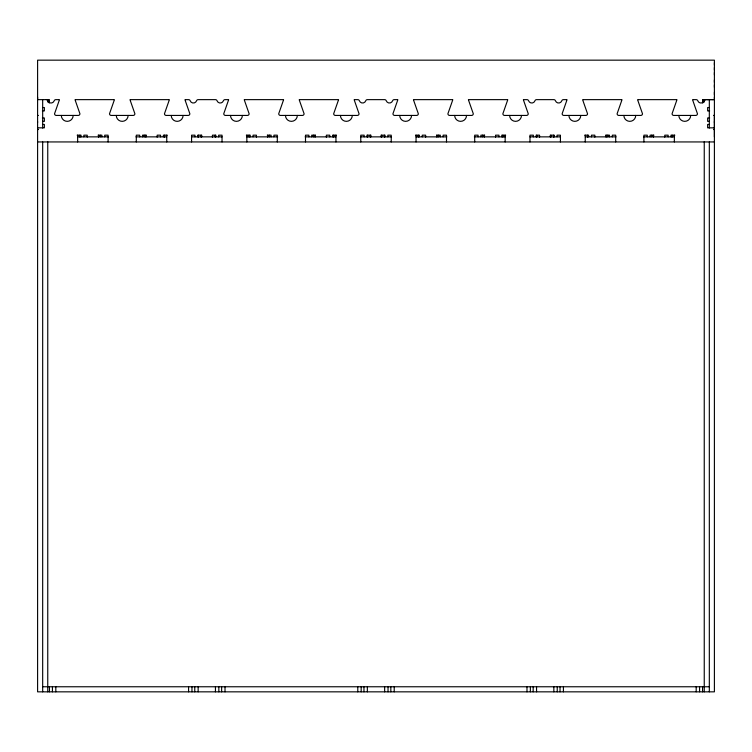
<?xml version="1.0" encoding="UTF-8"?>
<svg xmlns="http://www.w3.org/2000/svg" width="752" height="752" viewBox="0 0 752 752"><rect width="100%" height="100%" fill="white"/><g stroke="black" fill="none" stroke-linecap="round" stroke-linejoin="round"><path stroke-width="1.13" d="M37.6 128.648L37.6 129.532L38.343 129.532M37.6 122.482L37.6 121.598M37.6 97.177L37.6 99.64L49.444 99.64L49.237 103.024M381.076 136.864L381.076 135.172L385.024 135.172L385.024 136.864M384.46 137.184L384.46 135.172M418.3 137.184L418.3 135.172M482.596 136.864L482.596 135.172M502.9 137.184L502.9 135.172M536.74 137.184L536.74 135.172M550.276 136.864L550.276 135.172L554.224 135.172L554.224 136.864M553.66 137.184L553.66 135.172M587.5 137.184L587.5 135.172M607.804 136.864L607.804 135.172M651.796 136.864L651.796 135.172M672.1 137.184L672.1 135.172M714.4 136.864L714.4 115.432L713.657 115.432L714.4 115.432M713.657 99.64L714.4 99.64L714.4 60.16L37.6 60.16L37.6 691.84L714.4 691.84L714.4 97.177M703.299 99.64L702.556 99.64L702.763 103.024M704.774 99.64L706.26 99.64M706.993 99.64L708.478 99.64M709.221 99.64L710.696 99.64M711.439 99.64L712.915 99.64M714.4 99.64L702.556 99.64L702.556 102.601M42.676 107.536L44.368 107.536L44.368 110.92L42.356 110.92M709.324 107.536L707.632 107.536L707.632 110.92L709.644 110.92M37.6 115.432L38.343 115.432M42.356 117.97L44.368 117.97L44.368 121.354L42.676 121.354M709.644 117.97L707.632 117.97L707.632 121.354L709.324 121.354M42.676 124.456L44.368 124.456L44.368 127.84L37.6 127.84M709.324 124.456L707.632 124.456L707.632 127.84L714.4 127.84M713.657 129.532L714.4 129.532M77.155 135.172L81.028 135.172L81.028 136.864M98.089 135.172L101.896 135.172L101.896 136.864M146.311 135.172L142.504 135.172L142.504 136.864M167.254 135.172L163.372 135.172L163.372 136.864M246.355 135.172L250.228 135.172L250.228 136.864M267.289 135.172L271.096 135.172L271.096 136.864M315.511 135.172L311.704 135.172L311.704 136.864M336.454 135.172L332.572 135.172L332.572 136.864M415.546 135.172L419.428 135.172L419.428 136.864M436.489 135.172L440.296 135.172L440.296 136.864M484.711 135.172L480.904 135.172L480.904 136.864M505.645 135.172L501.772 135.172L501.772 136.864M584.746 135.172L588.628 135.172L588.628 136.864M605.689 135.172L609.496 135.172L609.496 136.864M653.911 135.172L650.104 135.172L650.104 136.864M674.845 135.172L670.972 135.172L670.972 136.864M77.644 136.864L108.457 136.864M135.952 136.864L166.756 136.864M191.572 136.864L222.028 136.864M246.844 136.864L277.657 136.864M305.152 136.864L335.956 136.864M360.772 136.864L391.228 136.864M416.044 136.864L446.848 136.864M474.343 136.864L505.156 136.864M529.972 136.864L560.428 136.864M585.244 136.864L616.048 136.864M643.543 136.864L674.356 136.864M37.6 141.94L714.4 141.94M42.676 686.764L709.324 686.764M714.4 121.598L714.4 122.482M714.4 62.632L714.4 65.095M714.4 67.567L714.4 70.03M714.4 72.502L714.4 74.965M714.4 79.9L714.4 82.372M714.4 84.835L714.4 87.307M714.4 92.242L714.4 94.705M709.324 99.64L709.324 128.019M709.324 141.94L709.324 691.84M704.248 99.64L704.248 102.075M704.248 141.733L704.248 691.84M702.556 686.764L702.556 691.84M699.567 686.764L699.567 691.84M696.183 686.764L696.183 691.84M674.356 135.172L674.356 141.94M668.152 136.864L668.152 135.172L664.768 135.172L664.768 137.184M653.488 135.172L653.488 137.184M647.284 136.864L647.284 135.172L643.9 135.172L643.9 141.94M615.7 141.94L615.7 135.172L612.316 135.172L612.316 136.864M606.112 135.172L606.112 137.184M594.832 137.184L594.832 135.172L591.448 135.172L591.448 136.864M585.244 135.172L585.244 141.94M563.417 686.764L563.417 691.84M560.428 141.94L560.428 135.172L557.044 135.172L557.044 136.864M560.033 686.764L560.033 691.84M557.232 686.764L557.232 691.84M553.848 686.764L553.848 691.84M550.84 135.172L550.84 137.184M539.56 137.184L539.56 135.172L536.176 135.172L536.176 136.864M536.552 686.764L536.552 691.84M533.356 136.864L533.356 135.172L529.972 135.172L529.972 141.94M533.168 686.764L533.168 691.84M530.367 686.764L530.367 691.84M526.983 686.764L526.983 691.84M505.156 135.172L505.156 141.94M498.952 136.864L498.952 135.172L495.568 135.172L495.568 137.184M484.288 135.172L484.288 137.184M478.084 136.864L478.084 135.172L474.7 135.172L474.7 141.94M446.5 141.94L446.5 135.172L443.116 135.172L443.116 136.864M438.604 135.172L438.604 136.864M436.912 135.172L436.912 137.184M425.632 137.184L425.632 135.172L422.248 135.172L422.248 136.864M416.044 135.172L416.044 141.94M394.217 686.764L394.217 691.84M391.228 141.94L391.228 135.172L387.844 135.172L387.844 136.864M390.833 686.764L390.833 691.84M388.032 686.764L388.032 691.84M384.648 686.764L384.648 691.84M381.64 135.172L381.64 137.184M370.924 136.864L370.924 135.172L366.976 135.172L366.976 136.864M370.36 135.172L370.36 137.184M367.54 135.172L367.54 137.184M367.352 686.764L367.352 691.84M364.156 136.864L364.156 135.172L360.772 135.172L360.772 141.94M363.968 686.764L363.968 691.84M361.167 686.764L361.167 691.84M357.783 686.764L357.783 691.84M335.956 135.172L335.956 141.94M333.7 135.172L333.7 137.184M329.752 136.864L329.752 135.172L326.368 135.172L326.368 137.184M315.088 135.172L315.088 137.184M313.396 135.172L313.396 136.864M308.884 136.864L308.884 135.172L305.5 135.172L305.5 141.94M277.3 141.94L277.3 135.172L273.916 135.172L273.916 136.864M269.404 135.172L269.404 136.864M267.712 135.172L267.712 137.184M256.432 137.184L256.432 135.172L253.048 135.172L253.048 136.864M249.1 135.172L249.1 137.184M246.844 135.172L246.844 141.94M225.017 686.764L225.017 691.84M222.028 141.94L222.028 135.172L218.644 135.172L218.644 136.864M221.633 686.764L221.633 691.84M218.832 686.764L218.832 691.84M215.824 136.864L215.824 135.172L212.44 135.172L212.44 137.184M215.448 686.764L215.448 691.84M215.26 135.172L215.26 137.184M201.724 136.864L201.724 135.172L197.776 135.172L197.776 136.864M201.16 135.172L201.16 137.184M198.34 135.172L198.34 137.184M198.152 686.764L198.152 691.84M194.956 136.864L194.956 135.172L191.572 135.172L191.572 141.94M194.768 686.764L194.768 691.84M191.967 686.764L191.967 691.84M188.583 686.764L188.583 691.84M166.756 135.172L166.756 141.94M164.5 135.172L164.5 137.184M160.552 136.864L160.552 135.172L157.168 135.172L157.168 137.184M145.888 135.172L145.888 137.184M144.196 135.172L144.196 136.864M139.684 136.864L139.684 135.172L136.3 135.172L136.3 141.94M108.1 141.94L108.1 135.172L104.716 135.172L104.716 136.864M100.204 135.172L100.204 136.864M98.512 135.172L98.512 137.184M87.232 137.184L87.232 135.172L83.848 135.172L83.848 136.864M79.9 135.172L79.9 137.184M77.644 135.172L77.644 141.94M55.817 686.764L55.817 691.84M52.433 686.764L52.433 691.84M49.444 686.764L49.444 691.84M47.752 99.64L47.752 102.075M47.752 141.733L47.752 691.84M42.676 99.64L42.676 128.019M42.676 141.94L42.676 691.84M46.248 99.64A1.692 1.692 0 0 1 47.837 100.768A3.384 3.384 0 0 0 54.219 100.768A1.692 1.692 0 0 1 55.817 99.64L59.389 99.64A1.692 1.692 0 0 1 59.314 100.119L54.548 113.74A1.692 1.692 0 0 0 56.24 115.432L78.236 115.432A1.692 1.692 0 0 0 79.928 113.74L75.162 100.119A1.692 1.692 0 0 1 75.097 99.64L114.351 99.64A1.692 1.692 0 0 1 114.276 100.119L109.51 113.74A1.692 1.692 0 0 0 111.202 115.432L133.198 115.432A1.692 1.692 0 0 0 134.89 113.74L130.124 100.119A1.692 1.692 0 0 1 130.058 99.64L169.313 99.64A1.692 1.692 0 0 1 169.238 100.119L164.472 113.74A1.692 1.692 0 0 0 166.164 115.432L188.16 115.432A1.692 1.692 0 0 0 189.852 113.74L185.086 100.119A1.692 1.692 0 0 1 185.02 99.64L188.583 99.64A1.692 1.692 0 0 1 190.181 100.768A3.384 3.384 0 0 0 196.563 100.768A1.692 1.692 0 0 1 198.152 99.64L215.448 99.64A1.692 1.692 0 0 1 217.037 100.768A3.384 3.384 0 0 0 223.419 100.768A1.692 1.692 0 0 1 225.017 99.64L228.589 99.64A1.692 1.692 0 0 1 228.514 100.119L223.748 113.74A1.692 1.692 0 0 0 225.44 115.432L247.436 115.432A1.692 1.692 0 0 0 249.128 113.74L244.362 100.119A1.692 1.692 0 0 1 244.297 99.64L283.551 99.64A1.692 1.692 0 0 1 283.476 100.119L278.71 113.74A1.692 1.692 0 0 0 280.402 115.432L302.398 115.432A1.692 1.692 0 0 0 304.09 113.74L299.324 100.119A1.692 1.692 0 0 1 299.258 99.64L338.513 99.64A1.692 1.692 0 0 1 338.438 100.119L333.672 113.74A1.692 1.692 0 0 0 335.364 115.432L357.36 115.432A1.692 1.692 0 0 0 359.052 113.74L354.286 100.119A1.692 1.692 0 0 1 354.22 99.64L357.783 99.64A1.692 1.692 0 0 1 359.381 100.768A3.384 3.384 0 0 0 365.763 100.768A1.692 1.692 0 0 1 367.352 99.64L384.648 99.64A1.692 1.692 0 0 1 386.237 100.768A3.384 3.384 0 0 0 392.619 100.768A1.692 1.692 0 0 1 394.217 99.64L397.78 99.64A1.692 1.692 0 0 1 397.714 100.119L392.948 113.74A1.692 1.692 0 0 0 394.64 115.432L416.636 115.432A1.692 1.692 0 0 0 418.328 113.74L413.562 100.119A1.692 1.692 0 0 1 413.487 99.64L452.742 99.64A1.692 1.692 0 0 1 452.676 100.119L447.91 113.74A1.692 1.692 0 0 0 449.602 115.432L471.598 115.432A1.692 1.692 0 0 0 473.29 113.74L468.524 100.119A1.692 1.692 0 0 1 468.449 99.64L507.703 99.64A1.692 1.692 0 0 1 507.638 100.119L502.872 113.74A1.692 1.692 0 0 0 504.564 115.432L526.56 115.432A1.692 1.692 0 0 0 528.252 113.74L523.486 100.119A1.692 1.692 0 0 1 523.411 99.64L526.983 99.64A1.692 1.692 0 0 1 528.581 100.768A3.384 3.384 0 0 0 534.963 100.768A1.692 1.692 0 0 1 536.552 99.64L553.848 99.64A1.692 1.692 0 0 1 555.437 100.768A3.384 3.384 0 0 0 561.819 100.768A1.692 1.692 0 0 1 563.417 99.64L566.98 99.64A1.692 1.692 0 0 1 566.914 100.119L562.148 113.74A1.692 1.692 0 0 0 563.84 115.432L585.836 115.432A1.692 1.692 0 0 0 587.528 113.74L582.762 100.119A1.692 1.692 0 0 1 582.687 99.64L621.942 99.64A1.692 1.692 0 0 1 621.876 100.119L617.11 113.74A1.692 1.692 0 0 0 618.802 115.432L640.798 115.432A1.692 1.692 0 0 0 642.49 113.74L637.724 100.119A1.692 1.692 0 0 1 637.649 99.64L676.903 99.64A1.692 1.692 0 0 1 676.838 100.119L672.072 113.74A1.692 1.692 0 0 0 673.764 115.432L695.76 115.432A1.692 1.692 0 0 0 697.452 113.74L692.686 100.119A1.692 1.692 0 0 1 692.611 99.64L696.183 99.64A1.692 1.692 0 0 1 697.781 100.768A3.384 3.384 0 0 0 704.163 100.768A1.692 1.692 0 0 1 705.752 99.64M352.284 115.432A5.922 5.922 0 0 1 346.362 121.354A5.922 5.922 0 0 1 340.44 115.432M297.322 115.432A5.922 5.922 0 0 1 291.4 121.354A5.922 5.922 0 0 1 285.478 115.432M242.36 115.432A5.922 5.922 0 0 1 236.438 121.354A5.922 5.922 0 0 1 230.516 115.432M183.084 115.432A5.922 5.922 0 0 1 177.162 121.354A5.922 5.922 0 0 1 171.24 115.432M128.122 115.432A5.922 5.922 0 0 1 122.2 121.354A5.922 5.922 0 0 1 116.278 115.432M73.16 115.432A5.922 5.922 0 0 1 67.238 121.354A5.922 5.922 0 0 1 61.316 115.432M690.684 115.432A5.922 5.922 0 0 1 684.762 121.354A5.922 5.922 0 0 1 678.84 115.432M635.722 115.432A5.922 5.922 0 0 1 629.8 121.354A5.922 5.922 0 0 1 623.878 115.432M580.76 115.432A5.922 5.922 0 0 1 574.838 121.354A5.922 5.922 0 0 1 568.916 115.432M521.484 115.432A5.922 5.922 0 0 1 515.562 121.354A5.922 5.922 0 0 1 509.64 115.432M466.522 115.432A5.922 5.922 0 0 1 460.6 121.354A5.922 5.922 0 0 1 454.678 115.432M411.56 115.432A5.922 5.922 0 0 1 405.638 121.354A5.922 5.922 0 0 1 399.716 115.432"/></g></svg>
